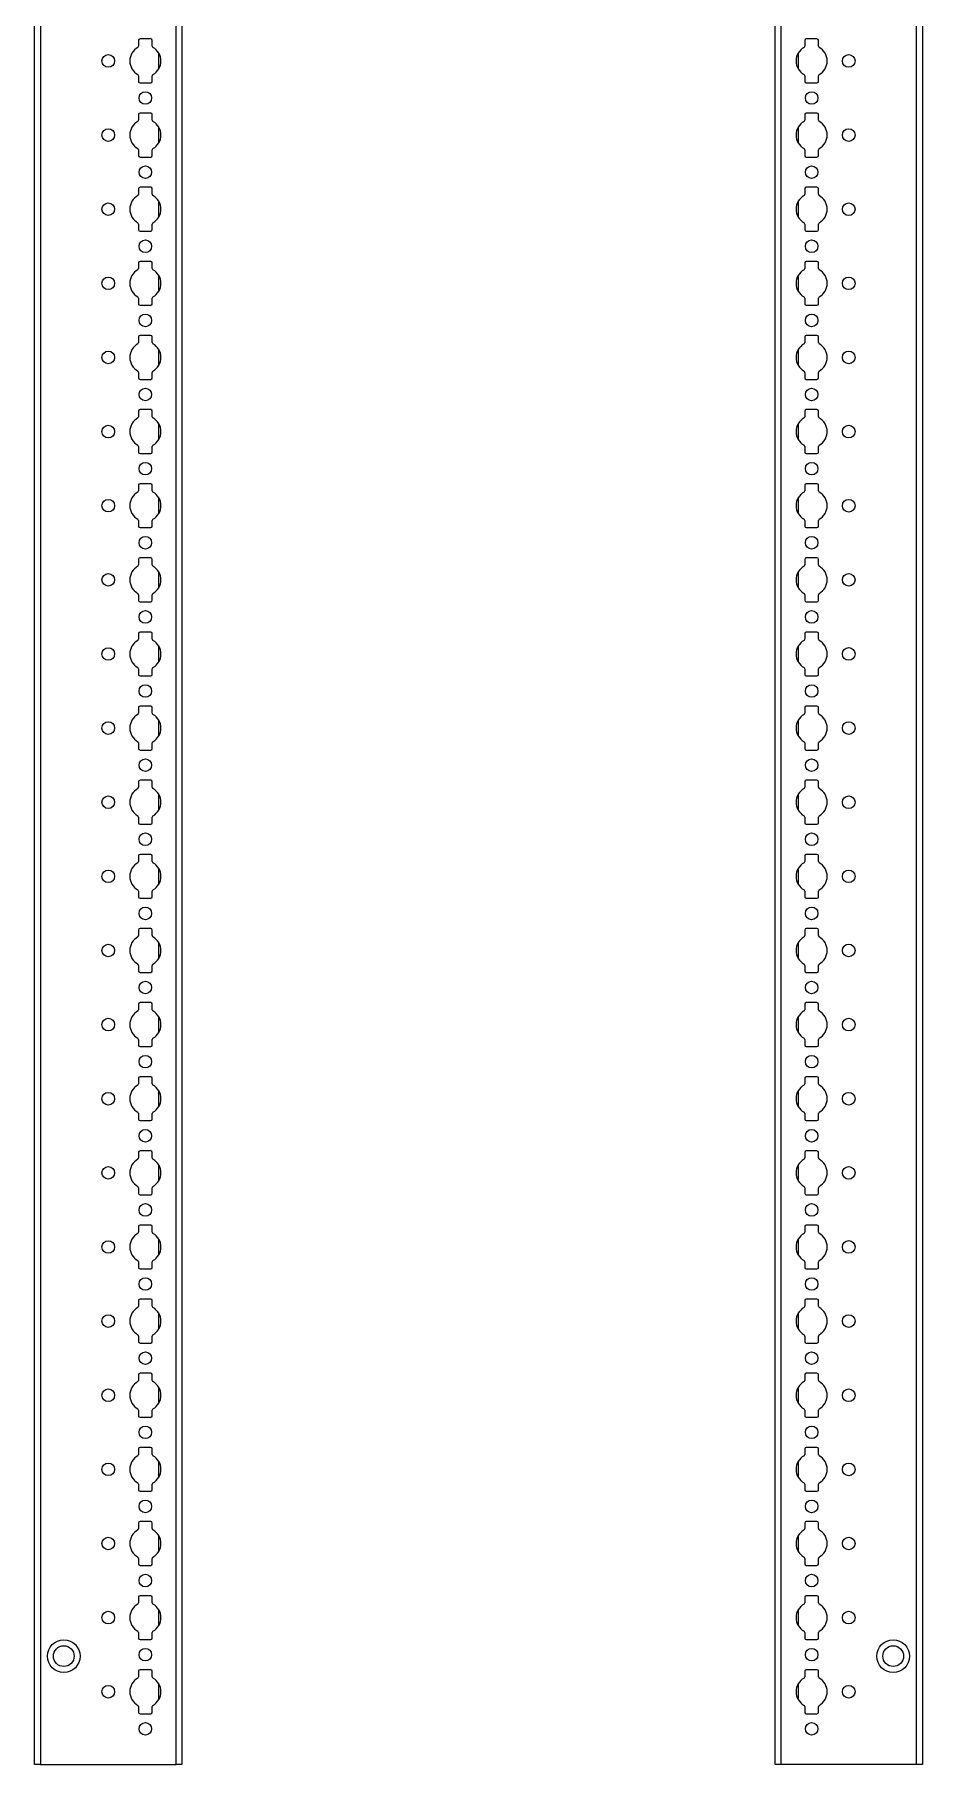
# Model space of a CAD drawing. Header units: millimetres. Extents: x -250 to 4725, y -1647 to 1577.
# Drawn here: x 4426 to 4725, y -1006 to -423 of the extents above; entities that cross this region are included whole.
import ezdxf

# ---------------------------------------------------------------- set-up
doc = ezdxf.new("R2010")
doc.units = ezdxf.units.MM

msp = doc.modelspace()

# ---------------------------------------------------------------- linework, layer by layer
at = {"color": 7, "linetype": 'Continuous', "lineweight": 25}
for p, q in [((4425.51, -1006.24), (4425.51, 1092.76)), ((4475.21, 1092.76), (4475.21, -1006.24)), ((4675.21, -1006.24), (4675.21, 1092.76)), ((4724.91, 1092.76), (4724.91, -1006.24)), ((4460.56, -424.84), (4460.56, -426.72)), ((4464.66, -424.34), (4461.06, -424.34)), ((4465.16, -426.72), (4465.16, -424.84)), ((4685.26, -424.84), (4685.26, -426.72)), ((4689.36, -424.34), (4685.76, -424.34)), ((4689.86, -426.72), (4689.86, -424.84)), ((4460.56, -436.77), (4460.56, -438.64)), ((4465.16, -438.64), (4465.16, -436.77)), ((4685.26, -436.77), (4685.26, -438.64)), ((4689.86, -438.64), (4689.86, -436.77)), ((4461.06, -439.14), (4464.66, -439.14)), ((4685.76, -439.14), (4689.36, -439.14)), ((4460.56, -449.84), (4460.56, -451.72)), ((4464.66, -449.34), (4461.06, -449.34)), ((4465.16, -451.72), (4465.16, -449.84)), ((4685.26, -449.84), (4685.26, -451.72)), ((4689.36, -449.34), (4685.76, -449.34)), ((4689.86, -451.72), (4689.86, -449.84)), ((4460.56, -461.77), (4460.56, -463.64)), ((4461.06, -464.14), (4464.66, -464.14)), ((4465.16, -463.64), (4465.16, -461.77)), ((4685.26, -461.77), (4685.26, -463.64)), ((4685.76, -464.14), (4689.36, -464.14)), ((4689.86, -463.64), (4689.86, -461.77)), ((4460.56, -474.84), (4460.56, -476.72)), ((4464.66, -474.34), (4461.06, -474.34)), ((4465.16, -476.72), (4465.16, -474.84)), ((4685.26, -474.84), (4685.26, -476.72)), ((4689.36, -474.34), (4685.76, -474.34)), ((4689.86, -476.72), (4689.86, -474.84)), ((4460.56, -486.77), (4460.56, -488.64)), ((4461.06, -489.14), (4464.66, -489.14)), ((4465.16, -488.64), (4465.16, -486.77)), ((4685.26, -486.77), (4685.26, -488.64)), ((4685.76, -489.14), (4689.36, -489.14)), ((4689.86, -488.64), (4689.86, -486.77)), ((4460.56, -499.84), (4460.56, -501.72)), ((4464.66, -499.34), (4461.06, -499.34)), ((4465.16, -501.72), (4465.16, -499.84)), ((4685.26, -499.84), (4685.26, -501.72)), ((4689.36, -499.34), (4685.76, -499.34)), ((4689.86, -501.72), (4689.86, -499.84)), ((4460.56, -511.77), (4460.56, -513.64)), ((4465.16, -513.64), (4465.16, -511.77)), ((4685.26, -511.77), (4685.26, -513.64)), ((4689.86, -513.64), (4689.86, -511.77)), ((4461.06, -514.14), (4464.66, -514.14)), ((4685.76, -514.14), (4689.36, -514.14)), ((4460.56, -524.84), (4460.56, -526.72)), ((4464.66, -524.34), (4461.06, -524.34)), ((4465.16, -526.72), (4465.16, -524.84)), ((4685.26, -524.84), (4685.26, -526.72)), ((4689.36, -524.34), (4685.76, -524.34)), ((4689.86, -526.72), (4689.86, -524.84)), ((4460.56, -536.77), (4460.56, -538.64)), ((4461.06, -539.14), (4464.66, -539.14)), ((4465.16, -538.64), (4465.16, -536.77)), ((4685.26, -536.77), (4685.26, -538.64)), ((4685.76, -539.14), (4689.36, -539.14)), ((4689.86, -538.64), (4689.86, -536.77)), ((4460.56, -549.84), (4460.56, -551.72)), ((4464.66, -549.34), (4461.06, -549.34)), ((4465.16, -551.72), (4465.16, -549.84)), ((4685.26, -549.84), (4685.26, -551.72)), ((4689.36, -549.34), (4685.76, -549.34)), ((4689.86, -551.72), (4689.86, -549.84)), ((4460.56, -561.77), (4460.56, -563.64)), ((4461.06, -564.14), (4464.66, -564.14)), ((4465.16, -563.64), (4465.16, -561.77)), ((4685.26, -561.77), (4685.26, -563.64)), ((4685.76, -564.14), (4689.36, -564.14)), ((4689.86, -563.64), (4689.86, -561.77)), ((4460.56, -574.84), (4460.56, -576.72)), ((4464.66, -574.34), (4461.06, -574.34)), ((4465.16, -576.72), (4465.16, -574.84)), ((4685.26, -574.84), (4685.26, -576.72)), ((4689.36, -574.34), (4685.76, -574.34)), ((4689.86, -576.72), (4689.86, -574.84)), ((4460.56, -586.77), (4460.56, -588.64)), ((4461.06, -589.14), (4464.66, -589.14)), ((4465.16, -588.64), (4465.16, -586.77)), ((4685.26, -586.77), (4685.26, -588.64)), ((4685.76, -589.14), (4689.36, -589.14)), ((4689.86, -588.64), (4689.86, -586.77)), ((4460.56, -599.84), (4460.56, -601.72)), ((4464.66, -599.34), (4461.06, -599.34)), ((4465.16, -601.72), (4465.16, -599.84)), ((4685.26, -599.84), (4685.26, -601.72)), ((4689.36, -599.34), (4685.76, -599.34)), ((4689.86, -601.72), (4689.86, -599.84)), ((4460.56, -611.77), (4460.56, -613.64)), ((4465.16, -613.64), (4465.16, -611.77)), ((4685.26, -611.77), (4685.26, -613.64)), ((4689.86, -613.64), (4689.86, -611.77)), ((4461.06, -614.14), (4464.66, -614.14)), ((4685.76, -614.14), (4689.36, -614.14)), ((4460.56, -624.84), (4460.56, -626.72)), ((4464.66, -624.34), (4461.06, -624.34)), ((4465.16, -626.72), (4465.16, -624.84)), ((4685.26, -624.84), (4685.26, -626.72)), ((4689.36, -624.34), (4685.76, -624.34)), ((4689.86, -626.72), (4689.86, -624.84)), ((4460.56, -636.77), (4460.56, -638.64)), ((4461.06, -639.14), (4464.66, -639.14)), ((4465.16, -638.64), (4465.16, -636.77)), ((4685.26, -636.77), (4685.26, -638.64)), ((4685.76, -639.14), (4689.36, -639.14)), ((4689.86, -638.64), (4689.86, -636.77)), ((4460.56, -649.84), (4460.56, -651.72)), ((4464.66, -649.34), (4461.06, -649.34)), ((4465.16, -651.72), (4465.16, -649.84)), ((4685.26, -649.84), (4685.26, -651.72)), ((4689.36, -649.34), (4685.76, -649.34)), ((4689.86, -651.72), (4689.86, -649.84)), ((4460.56, -661.77), (4460.56, -663.64)), ((4461.06, -664.14), (4464.66, -664.14)), ((4465.16, -663.64), (4465.16, -661.77)), ((4685.26, -661.77), (4685.26, -663.64)), ((4685.76, -664.14), (4689.36, -664.14)), ((4689.86, -663.64), (4689.86, -661.77)), ((4460.56, -674.84), (4460.56, -676.72)), ((4464.66, -674.34), (4461.06, -674.34)), ((4465.16, -676.72), (4465.16, -674.84)), ((4685.26, -674.84), (4685.26, -676.72)), ((4689.36, -674.34), (4685.76, -674.34)), ((4689.86, -676.72), (4689.86, -674.84)), ((4460.56, -686.77), (4460.56, -688.64)), ((4465.16, -688.64), (4465.16, -686.77)), ((4685.26, -686.77), (4685.26, -688.64)), ((4689.86, -688.64), (4689.86, -686.77)), ((4461.06, -689.14), (4464.66, -689.14)), ((4685.76, -689.14), (4689.36, -689.14)), ((4460.56, -699.84), (4460.56, -701.72)), ((4464.66, -699.34), (4461.06, -699.34)), ((4465.16, -701.72), (4465.16, -699.84)), ((4685.26, -699.84), (4685.26, -701.72)), ((4689.36, -699.34), (4685.76, -699.34)), ((4689.86, -701.72), (4689.86, -699.84)), ((4460.56, -711.77), (4460.56, -713.64)), ((4461.06, -714.14), (4464.66, -714.14)), ((4465.16, -713.64), (4465.16, -711.77)), ((4685.26, -711.77), (4685.26, -713.64)), ((4685.76, -714.14), (4689.36, -714.14)), ((4689.86, -713.64), (4689.86, -711.77)), ((4460.56, -724.84), (4460.56, -726.72)), ((4464.66, -724.34), (4461.06, -724.34)), ((4465.16, -726.72), (4465.16, -724.84)), ((4685.26, -724.84), (4685.26, -726.72)), ((4689.36, -724.34), (4685.76, -724.34)), ((4689.86, -726.72), (4689.86, -724.84)), ((4460.56, -736.77), (4460.56, -738.64)), ((4461.06, -739.14), (4464.66, -739.14)), ((4465.16, -738.64), (4465.16, -736.77)), ((4685.26, -736.77), (4685.26, -738.64)), ((4685.76, -739.14), (4689.36, -739.14)), ((4689.86, -738.64), (4689.86, -736.77)), ((4460.56, -749.84), (4460.56, -751.72)), ((4464.66, -749.34), (4461.06, -749.34)), ((4465.16, -751.72), (4465.16, -749.84)), ((4685.26, -749.84), (4685.26, -751.72)), ((4689.36, -749.34), (4685.76, -749.34)), ((4689.86, -751.72), (4689.86, -749.84)), ((4460.56, -761.77), (4460.56, -763.64)), ((4461.06, -764.14), (4464.66, -764.14)), ((4465.16, -763.64), (4465.16, -761.77)), ((4685.26, -761.77), (4685.26, -763.64)), ((4685.76, -764.14), (4689.36, -764.14)), ((4689.86, -763.64), (4689.86, -761.77)), ((4460.56, -774.84), (4460.56, -776.72)), ((4464.66, -774.34), (4461.06, -774.34)), ((4465.16, -776.72), (4465.16, -774.84)), ((4685.26, -774.84), (4685.26, -776.72)), ((4689.36, -774.34), (4685.76, -774.34)), ((4689.86, -776.72), (4689.86, -774.84)), ((4460.56, -786.77), (4460.56, -788.64)), ((4465.16, -788.64), (4465.16, -786.77)), ((4685.26, -786.77), (4685.26, -788.64)), ((4689.86, -788.64), (4689.86, -786.77)), ((4461.06, -789.14), (4464.66, -789.14)), ((4685.76, -789.14), (4689.36, -789.14)), ((4460.56, -799.84), (4460.56, -801.72)), ((4464.66, -799.34), (4461.06, -799.34)), ((4465.16, -801.72), (4465.16, -799.84)), ((4685.26, -799.84), (4685.26, -801.72)), ((4689.36, -799.34), (4685.76, -799.34)), ((4689.86, -801.72), (4689.86, -799.84)), ((4460.56, -811.77), (4460.56, -813.64)), ((4461.06, -814.14), (4464.66, -814.14)), ((4465.16, -813.64), (4465.16, -811.77)), ((4685.26, -811.77), (4685.26, -813.64)), ((4685.76, -814.14), (4689.36, -814.14)), ((4689.86, -813.64), (4689.86, -811.77)), ((4460.56, -824.84), (4460.56, -826.72)), ((4464.66, -824.34), (4461.06, -824.34)), ((4465.16, -826.72), (4465.16, -824.84)), ((4685.26, -824.84), (4685.26, -826.72)), ((4689.36, -824.34), (4685.76, -824.34)), ((4689.86, -826.72), (4689.86, -824.84)), ((4460.56, -836.77), (4460.56, -838.64)), ((4461.06, -839.14), (4464.66, -839.14)), ((4465.16, -838.64), (4465.16, -836.77)), ((4685.26, -836.77), (4685.26, -838.64)), ((4685.76, -839.14), (4689.36, -839.14)), ((4689.86, -838.64), (4689.86, -836.77)), ((4460.56, -849.84), (4460.56, -851.72)), ((4464.66, -849.34), (4461.06, -849.34)), ((4465.16, -851.72), (4465.16, -849.84)), ((4685.26, -849.84), (4685.26, -851.72)), ((4689.36, -849.34), (4685.76, -849.34)), ((4689.86, -851.72), (4689.86, -849.84)), ((4460.56, -861.77), (4460.56, -863.64)), ((4465.16, -863.64), (4465.16, -861.77)), ((4685.26, -861.77), (4685.26, -863.64)), ((4689.86, -863.64), (4689.86, -861.77)), ((4461.06, -864.14), (4464.66, -864.14)), ((4685.76, -864.14), (4689.36, -864.14)), ((4460.56, -874.84), (4460.56, -876.72)), ((4464.66, -874.34), (4461.06, -874.34)), ((4465.16, -876.72), (4465.16, -874.84)), ((4685.26, -874.84), (4685.26, -876.72)), ((4689.36, -874.34), (4685.76, -874.34)), ((4689.86, -876.72), (4689.86, -874.84)), ((4460.56, -886.77), (4460.56, -888.64)), ((4461.06, -889.14), (4464.66, -889.14)), ((4465.16, -888.64), (4465.16, -886.77)), ((4685.26, -886.77), (4685.26, -888.64)), ((4685.76, -889.14), (4689.36, -889.14)), ((4689.86, -888.64), (4689.86, -886.77)), ((4460.56, -899.84), (4460.56, -901.72)), ((4464.66, -899.34), (4461.06, -899.34)), ((4465.16, -901.72), (4465.16, -899.84)), ((4685.26, -899.84), (4685.26, -901.72)), ((4689.36, -899.34), (4685.76, -899.34)), ((4689.86, -901.72), (4689.86, -899.84)), ((4460.56, -911.77), (4460.56, -913.64)), ((4461.06, -914.14), (4464.66, -914.14)), ((4465.16, -913.64), (4465.16, -911.77)), ((4685.26, -911.77), (4685.26, -913.64)), ((4685.76, -914.14), (4689.36, -914.14)), ((4689.86, -913.64), (4689.86, -911.77)), ((4460.56, -924.84), (4460.56, -926.72)), ((4464.66, -924.34), (4461.06, -924.34)), ((4465.16, -926.72), (4465.16, -924.84)), ((4685.26, -924.84), (4685.26, -926.72)), ((4689.36, -924.34), (4685.76, -924.34)), ((4689.86, -926.72), (4689.86, -924.84)), ((4460.56, -936.77), (4460.56, -938.64)), ((4461.06, -939.14), (4464.66, -939.14)), ((4465.16, -938.64), (4465.16, -936.77)), ((4685.26, -936.77), (4685.26, -938.64)), ((4685.76, -939.14), (4689.36, -939.14)), ((4689.86, -938.64), (4689.86, -936.77)), ((4460.56, -949.84), (4460.56, -951.72)), ((4464.66, -949.34), (4461.06, -949.34)), ((4465.16, -951.72), (4465.16, -949.84)), ((4685.26, -949.84), (4685.26, -951.72)), ((4689.36, -949.34), (4685.76, -949.34)), ((4689.86, -951.72), (4689.86, -949.84)), ((4460.56, -961.77), (4460.56, -963.64)), ((4465.16, -963.64), (4465.16, -961.77)), ((4685.26, -961.77), (4685.26, -963.64)), ((4689.86, -963.64), (4689.86, -961.77)), ((4461.06, -964.14), (4464.66, -964.14)), ((4685.76, -964.14), (4689.36, -964.14)), ((4460.56, -974.84), (4460.56, -976.72)), ((4464.66, -974.34), (4461.06, -974.34)), ((4465.16, -976.72), (4465.16, -974.84)), ((4685.26, -974.84), (4685.26, -976.72)), ((4689.36, -974.34), (4685.76, -974.34)), ((4689.86, -976.72), (4689.86, -974.84)), ((4460.56, -986.77), (4460.56, -988.64)), ((4461.06, -989.14), (4464.66, -989.14)), ((4465.16, -988.64), (4465.16, -986.77)), ((4685.26, -986.77), (4685.26, -988.64)), ((4685.76, -989.14), (4689.36, -989.14)), ((4689.86, -988.64), (4689.86, -986.77)), ((4427.51, -1006.24), (4425.51, -1006.24)), ((4427.51, -1006.24), (4473.21, -1006.24)), ((4475.21, -1006.24), (4473.21, -1006.24)), ((4677.21, -1006.24), (4675.21, -1006.24)), ((4722.91, -1006.24), (4677.21, -1006.24)), ((4724.91, -1006.24), (4722.91, -1006.24))]:
    msp.add_line(p, q, dxfattribs=at)
at = {"color": 8, "linetype": 'Continuous', "lineweight": 18}
for p, q in [((4427.51, 1092.76), (4427.51, -1006.24)), ((4473.21, -1006.24), (4473.21, 1092.76)), ((4677.21, 1092.76), (4677.21, -1006.24)), ((4722.91, -1006.24), (4722.91, 1092.76)), ((4467.36, -434.45), (4467.36, -429.04)), ((4683.06, -429.04), (4683.06, -434.45)), ((4467.36, -459.45), (4467.36, -454.04)), ((4683.06, -454.04), (4683.06, -459.45)), ((4467.36, -484.45), (4467.36, -479.04)), ((4683.06, -479.04), (4683.06, -484.45)), ((4467.36, -509.45), (4467.36, -504.04)), ((4683.06, -504.04), (4683.06, -509.45)), ((4467.36, -534.45), (4467.36, -529.04)), ((4683.06, -529.04), (4683.06, -534.45)), ((4467.36, -559.45), (4467.36, -554.04)), ((4683.06, -554.04), (4683.06, -559.45)), ((4467.36, -584.45), (4467.36, -579.04)), ((4683.06, -579.04), (4683.06, -584.45)), ((4467.36, -609.45), (4467.36, -604.04)), ((4683.06, -604.04), (4683.06, -609.45)), ((4467.36, -634.45), (4467.36, -629.04)), ((4683.06, -629.04), (4683.06, -634.45)), ((4467.36, -659.45), (4467.36, -654.04)), ((4683.06, -654.04), (4683.06, -659.45)), ((4467.36, -684.45), (4467.36, -679.04)), ((4683.06, -679.04), (4683.06, -684.45)), ((4467.36, -709.45), (4467.36, -704.04)), ((4683.06, -704.04), (4683.06, -709.45)), ((4467.36, -734.45), (4467.36, -729.04)), ((4683.06, -729.04), (4683.06, -734.45)), ((4467.36, -759.45), (4467.36, -754.04)), ((4683.06, -754.04), (4683.06, -759.45)), ((4467.36, -784.45), (4467.36, -779.04)), ((4683.06, -779.04), (4683.06, -784.45)), ((4467.36, -809.45), (4467.36, -804.04)), ((4683.06, -804.04), (4683.06, -809.45)), ((4467.36, -834.45), (4467.36, -829.04)), ((4683.06, -829.04), (4683.06, -834.45)), ((4467.36, -859.45), (4467.36, -854.04)), ((4683.06, -854.04), (4683.06, -859.45)), ((4467.36, -884.45), (4467.36, -879.04)), ((4683.06, -879.04), (4683.06, -884.45)), ((4467.36, -909.45), (4467.36, -904.04)), ((4683.06, -904.04), (4683.06, -909.45)), ((4467.36, -934.45), (4467.36, -929.04)), ((4683.06, -929.04), (4683.06, -934.45)), ((4467.36, -959.45), (4467.36, -954.04)), ((4683.06, -954.04), (4683.06, -959.45)), ((4467.36, -984.45), (4467.36, -979.04)), ((4683.06, -979.04), (4683.06, -984.45))]:
    msp.add_line(p, q, dxfattribs=at)
at = {"color": 7, "linetype": 'Continuous', "lineweight": 25}
for centre, radius in [((4450.36, -431.74), 2.12), ((4700.06, -431.74), 2.13), ((4462.86, -444.24), 2.12), ((4687.56, -444.24), 2.12), ((4450.36, -456.74), 2.12), ((4700.06, -456.74), 2.13), ((4462.86, -469.24), 2.12), ((4687.56, -469.24), 2.12), ((4450.36, -481.74), 2.12), ((4700.06, -481.74), 2.13), ((4462.86, -494.24), 2.12), ((4687.56, -494.24), 2.12), ((4450.36, -506.74), 2.12), ((4700.06, -506.74), 2.13), ((4462.86, -519.24), 2.12), ((4687.56, -519.24), 2.12), ((4450.36, -531.74), 2.12), ((4700.06, -531.74), 2.13), ((4462.86, -544.24), 2.12), ((4687.56, -544.24), 2.12), ((4450.36, -556.74), 2.12), ((4700.06, -556.74), 2.13), ((4462.86, -569.24), 2.12), ((4687.56, -569.24), 2.12), ((4450.36, -581.74), 2.12), ((4700.06, -581.74), 2.13), ((4462.86, -594.24), 2.12), ((4687.56, -594.24), 2.12), ((4450.36, -606.74), 2.12), ((4700.06, -606.74), 2.13), ((4462.86, -619.24), 2.12), ((4687.56, -619.24), 2.12), ((4450.36, -631.74), 2.12), ((4700.06, -631.74), 2.13), ((4462.86, -644.24), 2.12), ((4687.56, -644.24), 2.12), ((4450.36, -656.74), 2.12), ((4700.06, -656.74), 2.13), ((4462.86, -669.24), 2.12), ((4687.56, -669.24), 2.12), ((4450.36, -681.74), 2.12), ((4700.06, -681.74), 2.13), ((4462.86, -694.24), 2.12), ((4687.56, -694.24), 2.12), ((4450.36, -706.74), 2.12), ((4700.06, -706.74), 2.13), ((4462.86, -719.24), 2.12), ((4687.56, -719.24), 2.12), ((4450.36, -731.74), 2.12), ((4700.06, -731.74), 2.13), ((4462.86, -744.24), 2.12), ((4687.56, -744.24), 2.12), ((4450.36, -756.74), 2.12), ((4700.06, -756.74), 2.13), ((4462.86, -769.24), 2.12), ((4687.56, -769.24), 2.12), ((4450.36, -781.74), 2.12), ((4700.06, -781.74), 2.13), ((4462.86, -794.24), 2.12), ((4687.56, -794.24), 2.12), ((4450.36, -806.74), 2.12), ((4700.06, -806.74), 2.13), ((4462.86, -819.24), 2.12), ((4687.56, -819.24), 2.12), ((4450.36, -831.74), 2.12), ((4700.06, -831.74), 2.13), ((4462.86, -844.24), 2.12), ((4687.56, -844.24), 2.12), ((4450.36, -856.74), 2.12), ((4700.06, -856.74), 2.13), ((4462.86, -869.24), 2.12), ((4687.56, -869.24), 2.12), ((4450.36, -881.74), 2.12), ((4700.06, -881.74), 2.13), ((4462.86, -894.24), 2.12), ((4687.56, -894.24), 2.12), ((4450.36, -906.74), 2.12), ((4700.06, -906.74), 2.13), ((4462.86, -919.24), 2.12), ((4687.56, -919.24), 2.12), ((4450.36, -931.74), 2.12), ((4700.06, -931.74), 2.13), ((4462.86, -944.24), 2.12), ((4687.56, -944.24), 2.12), ((4450.36, -956.74), 2.12), ((4700.06, -956.74), 2.13), ((4435.36, -969.74), 5.5), ((4435.36, -969.74), 3.5), ((4462.86, -969.24), 2.12), ((4687.56, -969.24), 2.12), ((4715.06, -969.74), 5.5), ((4715.06, -969.74), 3.5), ((4450.36, -981.74), 2.12), ((4700.06, -981.74), 2.13), ((4462.86, -994.24), 2.12), ((4687.56, -994.24), 2.12)]:
    msp.add_circle(centre, radius, dxfattribs=at)
for centre, radius, start, end in [((4461.06, -424.84), 0.5, 90, 180), ((4464.66, -424.84), 0.5, 0, 90), ((4685.76, -424.84), 0.5, 90, 180), ((4689.36, -424.84), 0.5, 0, 90), ((4462.86, -431.74), 5.25, 119.14074, 240.85926), ((4460.06, -426.72), 0.5, 299.14074, 0), ((4465.66, -426.72), 0.5, 180, 240.85926), ((4462.86, -431.74), 5.25, 299.14074, 60.85926), ((4687.56, -431.74), 5.25, 119.14074, 240.85926), ((4684.76, -426.72), 0.5, 299.14074, 0), ((4690.36, -426.72), 0.5, 180, 240.85926), ((4687.56, -431.74), 5.25, 299.14074, 60.85926), ((4460.06, -436.77), 0.5, 0, 60.85926), ((4465.66, -436.77), 0.5, 119.14074, 180), ((4684.76, -436.77), 0.5, 0, 60.85926), ((4690.36, -436.77), 0.5, 119.14074, 180), ((4461.06, -438.64), 0.5, 180, 270), ((4464.66, -438.64), 0.5, 270, 0), ((4685.76, -438.64), 0.5, 180, 270), ((4689.36, -438.64), 0.5, 270, 0), ((4462.86, -456.74), 5.25, 119.14074, 240.85926), ((4460.06, -451.72), 0.5, 299.14074, 0), ((4461.06, -449.84), 0.5, 90, 180), ((4464.66, -449.84), 0.5, 0, 90), ((4465.66, -451.72), 0.5, 180, 240.85926), ((4462.86, -456.74), 5.25, 299.14074, 60.85926), ((4687.56, -456.74), 5.25, 119.14074, 240.85926), ((4684.76, -451.72), 0.5, 299.14074, 0), ((4685.76, -449.84), 0.5, 90, 180), ((4689.36, -449.84), 0.5, 0, 90), ((4690.36, -451.72), 0.5, 180, 240.85926), ((4687.56, -456.74), 5.25, 299.14074, 60.85926), ((4460.06, -461.77), 0.5, 0, 60.85926), ((4461.06, -463.64), 0.5, 180, 270), ((4464.66, -463.64), 0.5, 270, 0), ((4465.66, -461.77), 0.5, 119.14074, 180), ((4684.76, -461.77), 0.5, 0, 60.85926), ((4685.76, -463.64), 0.5, 180, 270), ((4689.36, -463.64), 0.5, 270, 0), ((4690.36, -461.77), 0.5, 119.14074, 180), ((4462.86, -481.74), 5.25, 119.14074, 240.85926), ((4460.06, -476.72), 0.5, 299.14074, 0), ((4461.06, -474.84), 0.5, 90, 180), ((4464.66, -474.84), 0.5, 0, 90), ((4465.66, -476.72), 0.5, 180, 240.85926), ((4462.86, -481.74), 5.25, 299.14074, 60.85926), ((4687.56, -481.74), 5.25, 119.14074, 240.85926), ((4684.76, -476.72), 0.5, 299.14074, 0), ((4685.76, -474.84), 0.5, 90, 180), ((4689.36, -474.84), 0.5, 0, 90), ((4690.36, -476.72), 0.5, 180, 240.85926), ((4687.56, -481.74), 5.25, 299.14074, 60.85926), ((4460.06, -486.77), 0.5, 0, 60.85926), ((4461.06, -488.64), 0.5, 180, 270), ((4464.66, -488.64), 0.5, 270, 0), ((4465.66, -486.77), 0.5, 119.14074, 180), ((4684.76, -486.77), 0.5, 0, 60.85926), ((4685.76, -488.64), 0.5, 180, 270), ((4689.36, -488.64), 0.5, 270, 0), ((4690.36, -486.77), 0.5, 119.14074, 180), ((4461.06, -499.84), 0.5, 90, 180), ((4464.66, -499.84), 0.5, 0, 90), ((4685.76, -499.84), 0.5, 90, 180), ((4689.36, -499.84), 0.5, 0, 90), ((4462.86, -506.74), 5.25, 119.14074, 240.85926), ((4460.06, -501.72), 0.5, 299.14074, 0), ((4465.66, -501.72), 0.5, 180, 240.85926), ((4462.86, -506.74), 5.25, 299.14074, 60.85926), ((4687.56, -506.74), 5.25, 119.14074, 240.85926), ((4684.76, -501.72), 0.5, 299.14074, 0), ((4690.36, -501.72), 0.5, 180, 240.85926), ((4687.56, -506.74), 5.25, 299.14074, 60.85926), ((4460.06, -511.77), 0.5, 0, 60.85926), ((4465.66, -511.77), 0.5, 119.14074, 180), ((4684.76, -511.77), 0.5, 0, 60.85926), ((4690.36, -511.77), 0.5, 119.14074, 180), ((4461.06, -513.64), 0.5, 180, 270), ((4464.66, -513.64), 0.5, 270, 0), ((4685.76, -513.64), 0.5, 180, 270), ((4689.36, -513.64), 0.5, 270, 0), ((4461.06, -524.84), 0.5, 90, 180), ((4464.66, -524.84), 0.5, 0, 90), ((4685.76, -524.84), 0.5, 90, 180), ((4689.36, -524.84), 0.5, 0, 90), ((4462.86, -531.74), 5.25, 119.14074, 240.85926), ((4460.06, -526.72), 0.5, 299.14074, 0), ((4465.66, -526.72), 0.5, 180, 240.85926), ((4462.86, -531.74), 5.25, 299.14074, 60.85926), ((4687.56, -531.74), 5.25, 119.14074, 240.85926), ((4684.76, -526.72), 0.5, 299.14074, 0), ((4690.36, -526.72), 0.5, 180, 240.85926), ((4687.56, -531.74), 5.25, 299.14074, 60.85926), ((4460.06, -536.77), 0.5, 0, 60.85926), ((4465.66, -536.77), 0.5, 119.14074, 180), ((4684.76, -536.77), 0.5, 0, 60.85926), ((4690.36, -536.77), 0.5, 119.14074, 180), ((4461.06, -538.64), 0.5, 180, 270), ((4464.66, -538.64), 0.5, 270, 0), ((4685.76, -538.64), 0.5, 180, 270), ((4689.36, -538.64), 0.5, 270, 0), ((4462.86, -556.74), 5.25, 119.14074, 240.85926), ((4460.06, -551.72), 0.5, 299.14074, 0), ((4461.06, -549.84), 0.5, 90, 180), ((4464.66, -549.84), 0.5, 0, 90), ((4465.66, -551.72), 0.5, 180, 240.85926), ((4462.86, -556.74), 5.25, 299.14074, 60.85926), ((4687.56, -556.74), 5.25, 119.14074, 240.85926), ((4684.76, -551.72), 0.5, 299.14074, 0), ((4685.76, -549.84), 0.5, 90, 180), ((4689.36, -549.84), 0.5, 0, 90), ((4690.36, -551.72), 0.5, 180, 240.85926), ((4687.56, -556.74), 5.25, 299.14074, 60.85926), ((4460.06, -561.77), 0.5, 0, 60.85926), ((4461.06, -563.64), 0.5, 180, 270), ((4464.66, -563.64), 0.5, 270, 0), ((4465.66, -561.77), 0.5, 119.14074, 180), ((4684.76, -561.77), 0.5, 0, 60.85926), ((4685.76, -563.64), 0.5, 180, 270), ((4689.36, -563.64), 0.5, 270, 0), ((4690.36, -561.77), 0.5, 119.14074, 180), ((4462.86, -581.74), 5.25, 119.14074, 240.85926), ((4460.06, -576.72), 0.5, 299.14074, 0), ((4461.06, -574.84), 0.5, 90, 180), ((4464.66, -574.84), 0.5, 0, 90), ((4465.66, -576.72), 0.5, 180, 240.85926), ((4462.86, -581.74), 5.25, 299.14074, 60.85926), ((4687.56, -581.74), 5.25, 119.14074, 240.85926), ((4684.76, -576.72), 0.5, 299.14074, 0), ((4685.76, -574.84), 0.5, 90, 180), ((4689.36, -574.84), 0.5, 0, 90), ((4690.36, -576.72), 0.5, 180, 240.85926), ((4687.56, -581.74), 5.25, 299.14074, 60.85926), ((4460.06, -586.77), 0.5, 0, 60.85926), ((4461.06, -588.64), 0.5, 180, 270), ((4464.66, -588.64), 0.5, 270, 0), ((4465.66, -586.77), 0.5, 119.14074, 180), ((4684.76, -586.77), 0.5, 0, 60.85926), ((4685.76, -588.64), 0.5, 180, 270), ((4689.36, -588.64), 0.5, 270, 0), ((4690.36, -586.77), 0.5, 119.14074, 180), ((4461.06, -599.84), 0.5, 90, 180), ((4464.66, -599.84), 0.5, 0, 90), ((4685.76, -599.84), 0.5, 90, 180), ((4689.36, -599.84), 0.5, 0, 90), ((4462.86, -606.74), 5.25, 119.14074, 240.85926), ((4460.06, -601.72), 0.5, 299.14074, 0), ((4465.66, -601.72), 0.5, 180, 240.85926), ((4462.86, -606.74), 5.25, 299.14074, 60.85926), ((4687.56, -606.74), 5.25, 119.14074, 240.85926), ((4684.76, -601.72), 0.5, 299.14074, 0), ((4690.36, -601.72), 0.5, 180, 240.85926), ((4687.56, -606.74), 5.25, 299.14074, 60.85926), ((4460.06, -611.77), 0.5, 0, 60.85926), ((4465.66, -611.77), 0.5, 119.14074, 180), ((4684.76, -611.77), 0.5, 0, 60.85926), ((4690.36, -611.77), 0.5, 119.14074, 180), ((4461.06, -613.64), 0.5, 180, 270), ((4464.66, -613.64), 0.5, 270, 0), ((4685.76, -613.64), 0.5, 180, 270), ((4689.36, -613.64), 0.5, 270, 0), ((4462.86, -631.74), 5.25, 119.14074, 240.85926), ((4460.06, -626.72), 0.5, 299.14074, 0), ((4461.06, -624.84), 0.5, 90, 180), ((4464.66, -624.84), 0.5, 0, 90), ((4465.66, -626.72), 0.5, 180, 240.85926), ((4462.86, -631.74), 5.25, 299.14074, 60.85926), ((4687.56, -631.74), 5.25, 119.14074, 240.85926), ((4684.76, -626.72), 0.5, 299.14074, 0), ((4685.76, -624.84), 0.5, 90, 180), ((4689.36, -624.84), 0.5, 0, 90), ((4690.36, -626.72), 0.5, 180, 240.85926), ((4687.56, -631.74), 5.25, 299.14074, 60.85926), ((4460.06, -636.77), 0.5, 0, 60.85926), ((4461.06, -638.64), 0.5, 180, 270), ((4464.66, -638.64), 0.5, 270, 0), ((4465.66, -636.77), 0.5, 119.14074, 180), ((4684.76, -636.77), 0.5, 0, 60.85926), ((4685.76, -638.64), 0.5, 180, 270), ((4689.36, -638.64), 0.5, 270, 0), ((4690.36, -636.77), 0.5, 119.14074, 180), ((4462.86, -656.74), 5.25, 119.14074, 240.85926), ((4460.06, -651.72), 0.5, 299.14074, 0), ((4461.06, -649.84), 0.5, 90, 180), ((4464.66, -649.84), 0.5, 0, 90), ((4465.66, -651.72), 0.5, 180, 240.85926), ((4462.86, -656.74), 5.25, 299.14074, 60.85926), ((4687.56, -656.74), 5.25, 119.14074, 240.85926), ((4684.76, -651.72), 0.5, 299.14074, 0), ((4685.76, -649.84), 0.5, 90, 180), ((4689.36, -649.84), 0.5, 0, 90), ((4690.36, -651.72), 0.5, 180, 240.85926), ((4687.56, -656.74), 5.25, 299.14074, 60.85926), ((4460.06, -661.77), 0.5, 0, 60.85926), ((4461.06, -663.64), 0.5, 180, 270), ((4464.66, -663.64), 0.5, 270, 0), ((4465.66, -661.77), 0.5, 119.14074, 180), ((4684.76, -661.77), 0.5, 0, 60.85926), ((4685.76, -663.64), 0.5, 180, 270), ((4689.36, -663.64), 0.5, 270, 0), ((4690.36, -661.77), 0.5, 119.14074, 180), ((4460.06, -676.72), 0.5, 299.14074, 0), ((4461.06, -674.84), 0.5, 90, 180), ((4464.66, -674.84), 0.5, 0, 90), ((4465.66, -676.72), 0.5, 180, 240.85926), ((4684.76, -676.72), 0.5, 299.14074, 0), ((4685.76, -674.84), 0.5, 90, 180), ((4689.36, -674.84), 0.5, 0, 90), ((4690.36, -676.72), 0.5, 180, 240.85926), ((4462.86, -681.74), 5.25, 119.14074, 240.85926), ((4462.86, -681.74), 5.25, 299.14074, 60.85926), ((4687.56, -681.74), 5.25, 119.14074, 240.85926), ((4687.56, -681.74), 5.25, 299.14074, 60.85926), ((4460.06, -686.77), 0.5, 0, 60.85926), ((4465.66, -686.77), 0.5, 119.14074, 180), ((4684.76, -686.77), 0.5, 0, 60.85926), ((4690.36, -686.77), 0.5, 119.14074, 180), ((4461.06, -688.64), 0.5, 180, 270), ((4464.66, -688.64), 0.5, 270, 0), ((4685.76, -688.64), 0.5, 180, 270), ((4689.36, -688.64), 0.5, 270, 0), ((4461.06, -699.84), 0.5, 90, 180), ((4464.66, -699.84), 0.5, 0, 90), ((4685.76, -699.84), 0.5, 90, 180), ((4689.36, -699.84), 0.5, 0, 90), ((4462.86, -706.74), 5.25, 119.14074, 240.85926), ((4460.06, -701.72), 0.5, 299.14074, 0), ((4465.66, -701.72), 0.5, 180, 240.85926), ((4462.86, -706.74), 5.25, 299.14074, 60.85926), ((4687.56, -706.74), 5.25, 119.14074, 240.85926), ((4684.76, -701.72), 0.5, 299.14074, 0), ((4690.36, -701.72), 0.5, 180, 240.85926), ((4687.56, -706.74), 5.25, 299.14074, 60.85926), ((4460.06, -711.77), 0.5, 0, 60.85926), ((4465.66, -711.77), 0.5, 119.14074, 180), ((4684.76, -711.77), 0.5, 0, 60.85926), ((4690.36, -711.77), 0.5, 119.14074, 180), ((4461.06, -713.64), 0.5, 180, 270), ((4464.66, -713.64), 0.5, 270, 0), ((4685.76, -713.64), 0.5, 180, 270), ((4689.36, -713.64), 0.5, 270, 0), ((4462.86, -731.74), 5.25, 119.14074, 240.85926), ((4460.06, -726.72), 0.5, 299.14074, 0), ((4461.06, -724.84), 0.5, 90, 180), ((4464.66, -724.84), 0.5, 0, 90), ((4465.66, -726.72), 0.5, 180, 240.85926), ((4462.86, -731.74), 5.25, 299.14074, 60.85926), ((4687.56, -731.74), 5.25, 119.14074, 240.85926), ((4684.76, -726.72), 0.5, 299.14074, 0), ((4685.76, -724.84), 0.5, 90, 180), ((4689.36, -724.84), 0.5, 0, 90), ((4690.36, -726.72), 0.5, 180, 240.85926), ((4687.56, -731.74), 5.25, 299.14074, 60.85926), ((4460.06, -736.77), 0.5, 0, 60.85926), ((4461.06, -738.64), 0.5, 180, 270), ((4464.66, -738.64), 0.5, 270, 0), ((4465.66, -736.77), 0.5, 119.14074, 180), ((4684.76, -736.77), 0.5, 0, 60.85926), ((4685.76, -738.64), 0.5, 180, 270), ((4689.36, -738.64), 0.5, 270, 0), ((4690.36, -736.77), 0.5, 119.14074, 180), ((4462.86, -756.74), 5.25, 119.14074, 240.85926), ((4460.06, -751.72), 0.5, 299.14074, 0), ((4461.06, -749.84), 0.5, 90, 180), ((4464.66, -749.84), 0.5, 0, 90), ((4465.66, -751.72), 0.5, 180, 240.85926), ((4462.86, -756.74), 5.25, 299.14074, 60.85926), ((4687.56, -756.74), 5.25, 119.14074, 240.85926), ((4684.76, -751.72), 0.5, 299.14074, 0), ((4685.76, -749.84), 0.5, 90, 180), ((4689.36, -749.84), 0.5, 0, 90), ((4690.36, -751.72), 0.5, 180, 240.85926), ((4687.56, -756.74), 5.25, 299.14074, 60.85926), ((4460.06, -761.77), 0.5, 0, 60.85926), ((4461.06, -763.64), 0.5, 180, 270), ((4464.66, -763.64), 0.5, 270, 0), ((4465.66, -761.77), 0.5, 119.14074, 180), ((4684.76, -761.77), 0.5, 0, 60.85926), ((4685.76, -763.64), 0.5, 180, 270), ((4689.36, -763.64), 0.5, 270, 0), ((4690.36, -761.77), 0.5, 119.14074, 180), ((4461.06, -774.84), 0.5, 90, 180), ((4464.66, -774.84), 0.5, 0, 90), ((4685.76, -774.84), 0.5, 90, 180), ((4689.36, -774.84), 0.5, 0, 90), ((4462.86, -781.74), 5.25, 119.14074, 240.85926), ((4460.06, -776.72), 0.5, 299.14074, 0), ((4465.66, -776.72), 0.5, 180, 240.85926), ((4462.86, -781.74), 5.25, 299.14074, 60.85926), ((4687.56, -781.74), 5.25, 119.14074, 240.85926), ((4684.76, -776.72), 0.5, 299.14074, 0), ((4690.36, -776.72), 0.5, 180, 240.85926), ((4687.56, -781.74), 5.25, 299.14074, 60.85926), ((4460.06, -786.77), 0.5, 0, 60.85926), ((4465.66, -786.77), 0.5, 119.14074, 180), ((4684.76, -786.77), 0.5, 0, 60.85926), ((4690.36, -786.77), 0.5, 119.14074, 180), ((4461.06, -788.64), 0.5, 180, 270), ((4464.66, -788.64), 0.5, 270, 0), ((4685.76, -788.64), 0.5, 180, 270), ((4689.36, -788.64), 0.5, 270, 0), ((4462.86, -806.74), 5.25, 119.14074, 240.85926), ((4460.06, -801.72), 0.5, 299.14074, 0), ((4461.06, -799.84), 0.5, 90, 180), ((4464.66, -799.84), 0.5, 0, 90), ((4465.66, -801.72), 0.5, 180, 240.85926), ((4462.86, -806.74), 5.25, 299.14074, 60.85926), ((4687.56, -806.74), 5.25, 119.14074, 240.85926), ((4684.76, -801.72), 0.5, 299.14074, 0), ((4685.76, -799.84), 0.5, 90, 180), ((4689.36, -799.84), 0.5, 0, 90), ((4690.36, -801.72), 0.5, 180, 240.85926), ((4687.56, -806.74), 5.25, 299.14074, 60.85926), ((4460.06, -811.77), 0.5, 0, 60.85926), ((4461.06, -813.64), 0.5, 180, 270), ((4464.66, -813.64), 0.5, 270, 0), ((4465.66, -811.77), 0.5, 119.14074, 180), ((4684.76, -811.77), 0.5, 0, 60.85926), ((4685.76, -813.64), 0.5, 180, 270), ((4689.36, -813.64), 0.5, 270, 0), ((4690.36, -811.77), 0.5, 119.14074, 180), ((4462.86, -831.74), 5.25, 119.14074, 240.85926), ((4460.06, -826.72), 0.5, 299.14074, 0), ((4461.06, -824.84), 0.5, 90, 180), ((4464.66, -824.84), 0.5, 0, 90), ((4465.66, -826.72), 0.5, 180, 240.85926), ((4462.86, -831.74), 5.25, 299.14074, 60.85926), ((4687.56, -831.74), 5.25, 119.14074, 240.85926), ((4684.76, -826.72), 0.5, 299.14074, 0), ((4685.76, -824.84), 0.5, 90, 180), ((4689.36, -824.84), 0.5, 0, 90), ((4690.36, -826.72), 0.5, 180, 240.85926), ((4687.56, -831.74), 5.25, 299.14074, 60.85926), ((4460.06, -836.77), 0.5, 0, 60.85926), ((4461.06, -838.64), 0.5, 180, 270), ((4464.66, -838.64), 0.5, 270, 0), ((4465.66, -836.77), 0.5, 119.14074, 180), ((4684.76, -836.77), 0.5, 0, 60.85926), ((4685.76, -838.64), 0.5, 180, 270), ((4689.36, -838.64), 0.5, 270, 0), ((4690.36, -836.77), 0.5, 119.14074, 180), ((4460.06, -851.72), 0.5, 299.14074, 0), ((4461.06, -849.84), 0.5, 90, 180), ((4464.66, -849.84), 0.5, 0, 90), ((4465.66, -851.72), 0.5, 180, 240.85926), ((4684.76, -851.72), 0.5, 299.14074, 0), ((4685.76, -849.84), 0.5, 90, 180), ((4689.36, -849.84), 0.5, 0, 90), ((4690.36, -851.72), 0.5, 180, 240.85926), ((4462.86, -856.74), 5.25, 119.14074, 240.85926), ((4462.86, -856.74), 5.25, 299.14074, 60.85926), ((4687.56, -856.74), 5.25, 119.14074, 240.85926), ((4687.56, -856.74), 5.25, 299.14074, 60.85926), ((4460.06, -861.77), 0.5, 0, 60.85926), ((4465.66, -861.77), 0.5, 119.14074, 180), ((4684.76, -861.77), 0.5, 0, 60.85926), ((4690.36, -861.77), 0.5, 119.14074, 180), ((4461.06, -863.64), 0.5, 180, 270), ((4464.66, -863.64), 0.5, 270, 0), ((4685.76, -863.64), 0.5, 180, 270), ((4689.36, -863.64), 0.5, 270, 0), ((4461.06, -874.84), 0.5, 90, 180), ((4464.66, -874.84), 0.5, 0, 90), ((4685.76, -874.84), 0.5, 90, 180), ((4689.36, -874.84), 0.5, 0, 90), ((4462.86, -881.74), 5.25, 119.14074, 240.85926), ((4460.06, -876.72), 0.5, 299.14074, 0), ((4465.66, -876.72), 0.5, 180, 240.85926), ((4462.86, -881.74), 5.25, 299.14074, 60.85926), ((4687.56, -881.74), 5.25, 119.14074, 240.85926), ((4684.76, -876.72), 0.5, 299.14074, 0), ((4690.36, -876.72), 0.5, 180, 240.85926), ((4687.56, -881.74), 5.25, 299.14074, 60.85926), ((4460.06, -886.77), 0.5, 0, 60.85926), ((4465.66, -886.77), 0.5, 119.14074, 180), ((4684.76, -886.77), 0.5, 0, 60.85926), ((4690.36, -886.77), 0.5, 119.14074, 180), ((4461.06, -888.64), 0.5, 180, 270), ((4464.66, -888.64), 0.5, 270, 0), ((4685.76, -888.64), 0.5, 180, 270), ((4689.36, -888.64), 0.5, 270, 0), ((4462.86, -906.74), 5.25, 119.14074, 240.85926), ((4460.06, -901.72), 0.5, 299.14074, 0), ((4461.06, -899.84), 0.5, 90, 180), ((4464.66, -899.84), 0.5, 0, 90), ((4465.66, -901.72), 0.5, 180, 240.85926), ((4462.86, -906.74), 5.25, 299.14074, 60.85926), ((4687.56, -906.74), 5.25, 119.14074, 240.85926), ((4684.76, -901.72), 0.5, 299.14074, 0), ((4685.76, -899.84), 0.5, 90, 180), ((4689.36, -899.84), 0.5, 0, 90), ((4690.36, -901.72), 0.5, 180, 240.85926), ((4687.56, -906.74), 5.25, 299.14074, 60.85926), ((4460.06, -911.77), 0.5, 0, 60.85926), ((4461.06, -913.64), 0.5, 180, 270), ((4464.66, -913.64), 0.5, 270, 0), ((4465.66, -911.77), 0.5, 119.14074, 180), ((4684.76, -911.77), 0.5, 0, 60.85926), ((4685.76, -913.64), 0.5, 180, 270), ((4689.36, -913.64), 0.5, 270, 0), ((4690.36, -911.77), 0.5, 119.14074, 180), ((4462.86, -931.74), 5.25, 119.14074, 240.85926), ((4460.06, -926.72), 0.5, 299.14074, 0), ((4461.06, -924.84), 0.5, 90, 180), ((4464.66, -924.84), 0.5, 0, 90), ((4465.66, -926.72), 0.5, 180, 240.85926), ((4462.86, -931.74), 5.25, 299.14074, 60.85926), ((4687.56, -931.74), 5.25, 119.14074, 240.85926), ((4684.76, -926.72), 0.5, 299.14074, 0), ((4685.76, -924.84), 0.5, 90, 180), ((4689.36, -924.84), 0.5, 0, 90), ((4690.36, -926.72), 0.5, 180, 240.85926), ((4687.56, -931.74), 5.25, 299.14074, 60.85926), ((4460.06, -936.77), 0.5, 0, 60.85926), ((4461.06, -938.64), 0.5, 180, 270), ((4464.66, -938.64), 0.5, 270, 0), ((4465.66, -936.77), 0.5, 119.14074, 180), ((4684.76, -936.77), 0.5, 0, 60.85926), ((4685.76, -938.64), 0.5, 180, 270), ((4689.36, -938.64), 0.5, 270, 0), ((4690.36, -936.77), 0.5, 119.14074, 180), ((4461.06, -949.84), 0.5, 90, 180), ((4464.66, -949.84), 0.5, 0, 90), ((4685.76, -949.84), 0.5, 90, 180), ((4689.36, -949.84), 0.5, 0, 90), ((4462.86, -956.74), 5.25, 119.14074, 240.85926), ((4460.06, -951.72), 0.5, 299.14074, 0), ((4465.66, -951.72), 0.5, 180, 240.85926), ((4462.86, -956.74), 5.25, 299.14074, 60.85926), ((4687.56, -956.74), 5.25, 119.14074, 240.85926), ((4684.76, -951.72), 0.5, 299.14074, 0), ((4690.36, -951.72), 0.5, 180, 240.85926), ((4687.56, -956.74), 5.25, 299.14074, 60.85926), ((4460.06, -961.77), 0.5, 0, 60.85926), ((4465.66, -961.77), 0.5, 119.14074, 180), ((4684.76, -961.77), 0.5, 0, 60.85926), ((4690.36, -961.77), 0.5, 119.14074, 180), ((4461.06, -963.64), 0.5, 180, 270), ((4464.66, -963.64), 0.5, 270, 0), ((4685.76, -963.64), 0.5, 180, 270), ((4689.36, -963.64), 0.5, 270, 0), ((4462.86, -981.74), 5.25, 119.14074, 240.85926), ((4460.06, -976.72), 0.5, 299.14074, 0), ((4461.06, -974.84), 0.5, 90, 180), ((4464.66, -974.84), 0.5, 0, 90), ((4465.66, -976.72), 0.5, 180, 240.85926), ((4462.86, -981.74), 5.25, 299.14074, 60.85926), ((4687.56, -981.74), 5.25, 119.14074, 240.85926), ((4684.76, -976.72), 0.5, 299.14074, 0), ((4685.76, -974.84), 0.5, 90, 180), ((4689.36, -974.84), 0.5, 0, 90), ((4690.36, -976.72), 0.5, 180, 240.85926), ((4687.56, -981.74), 5.25, 299.14074, 60.85926), ((4460.06, -986.77), 0.5, 0, 60.85926), ((4461.06, -988.64), 0.5, 180, 270), ((4464.66, -988.64), 0.5, 270, 0), ((4465.66, -986.77), 0.5, 119.14074, 180), ((4684.76, -986.77), 0.5, 0, 60.85926), ((4685.76, -988.64), 0.5, 180, 270), ((4689.36, -988.64), 0.5, 270, 0), ((4690.36, -986.77), 0.5, 119.14074, 180)]:
    msp.add_arc(centre, radius, start, end, dxfattribs=at)

doc.saveas('drawing.dxf')
